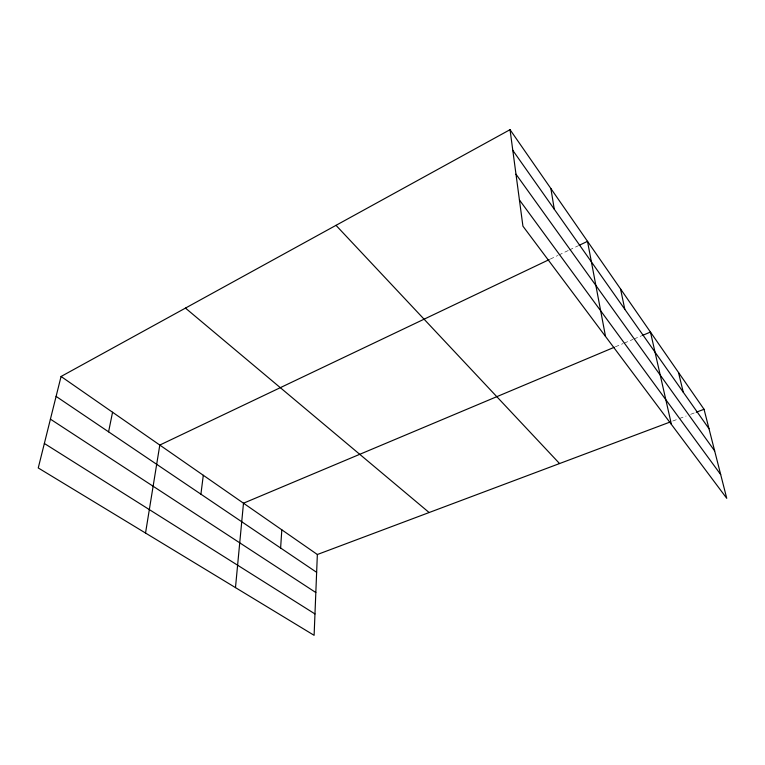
<?xml version="1.0" encoding="UTF-8"?>
<svg xmlns="http://www.w3.org/2000/svg" width="765" height="765" viewBox="0 0 765 765"><rect width="100%" height="100%" fill="white"/><g stroke="black" fill="none" stroke-linecap="round" stroke-linejoin="round"><path stroke-width="0.57" stroke-dasharray="3.83 2.87" d="M550.274 259.086L557.723 255.539M558.785 255.032L568.366 250.471M569.428 249.964L577.938 245.909M615.347 346.822L623.026 343.6M624.125 343.131L632.904 339.44M634.003 338.981L641.682 335.749M672.712 421.056L678.316 418.952M679.435 418.532L686.148 416.017M690.623 414.334L695.098 412.651"/><path stroke-width="1.15" d="M61.066 376.476L317.351 554.51L314.109 635.323L38.25 467.951L61.066 376.476L510.035 129.677L704.049 409.294L726.75 498.331L522.925 226.163L510.035 129.677M280.612 547.998L281.816 529.829M235.477 587.616L243.49 503.207L614.247 347.291M200.908 494.18L203.299 475.285M145.532 533.042L159.799 445.067L549.213 259.593M108.582 431.833L112.56 412.249M579 245.402L587.51 241.348L605.526 336.457M642.782 335.29L650.46 332.058L671.441 424.479M317.351 554.51L670.475 421.898M696.217 412.23L704.049 409.294M44.36 443.471L314.97 613.941M50.423 419.153L315.821 592.531M56.103 396.394L316.634 572.325M185.465 308.094L429.136 512.531M336.007 225.34L559.559 463.552M519.425 199.942L720.687 474.558M515.983 174.191L714.663 450.91M512.789 150.342L709.002 428.735M678.488 372.459L683.269 392.225M620.539 288.931L624.804 309.261M550.886 188.563L554.281 209.208"/></g></svg>
